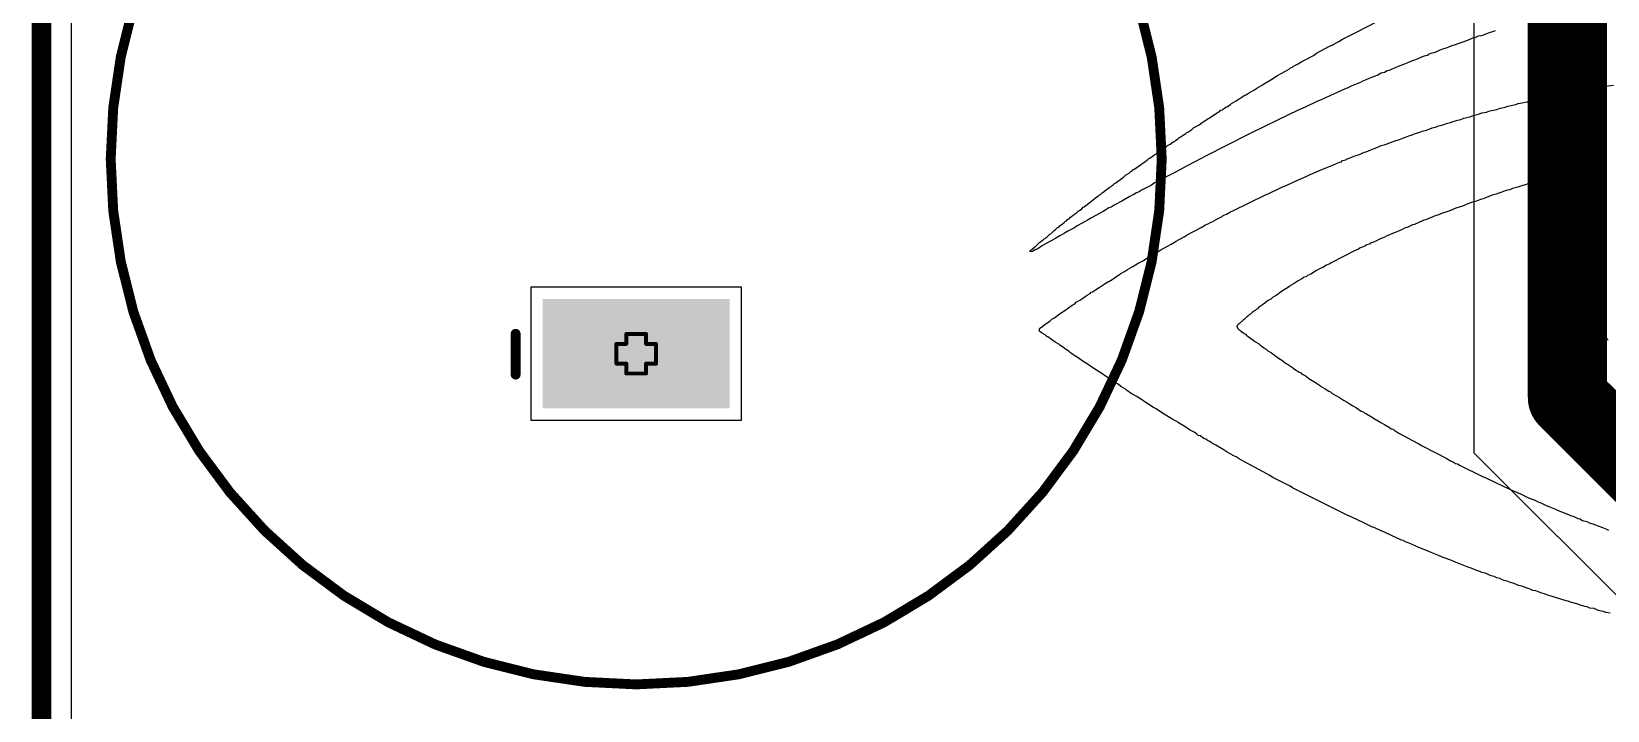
# Model space of a CAD drawing. Header units: inches. Extents: x 0 to 5359, y 0 to 5098.
# Drawn here: x -0.13 to 20.12, y 30.51 to 39.24 of the extents above; entities that cross this region are included whole.
import ezdxf

# ---------------------------------------------------------------- set-up
doc = ezdxf.new("R2010")
doc.units = ezdxf.units.IN
for name, color, linetype in [('Board Outline', 216, 'Continuous'), ('Bottom Layer', 5, 'Continuous'), ('Bottom Overlay', 54, 'Continuous'), ('Bottom Solder', 6, 'Continuous'), ('Drill Drawing', 1, 'Continuous'), ('Layer 1', 16, 'Continuous'), ('Layer 2', 76, 'Continuous'), ('Multi-Layer', 9, 'Continuous'), ('Pad Holes', 156, 'Continuous'), ('Top Layer', 1, 'Continuous'), ('Top Overlay', 2, 'Continuous'), ('Top Solder', 216, 'Continuous')]:
    doc.layers.add(name, color=color, linetype=linetype)

# ---------------------------------------------------------------- blocks, each defined once
blk = doc.blocks.new('SC_EB_5R5_474_M_B_356')
at = {"layer": 'Bottom Layer'}
for points in [[(-3.1, 1.1), (-1.9, 1.1), (-1.9, -1.1), (-3.1, -1.1)], [(1.9, 1.1), (3.1, 1.1), (3.1, -1.1), (1.9, -1.1)]]:
    blk.add_hatch(color=5, dxfattribs=at).paths.add_polyline_path(points)
at = {"layer": 'Bottom Solder'}
for points in [[(-3.202, 1.202), (-1.798, 1.202), (-1.798, -1.202), (-3.202, -1.202)], [(1.798, 1.202), (3.202, 1.202), (3.202, -1.202), (1.798, -1.202)]]:
    blk.add_hatch(color=6, dxfattribs=at).paths.add_polyline_path(points)
at = {"layer": 'Layer 1'}
for points in [[(-3.1, 1.1), (-1.9, 1.1), (-1.9, -1.1), (-3.1, -1.1)], [(1.9, 1.1), (3.1, 1.1), (3.1, -1.1), (1.9, -1.1)]]:
    blk.add_hatch(color=16, dxfattribs=at).paths.add_polyline_path(points)
at = {"layer": 'Layer 2'}
for points in [[(-3.1, 1.1), (-1.9, 1.1), (-1.9, -1.1), (-3.1, -1.1)], [(1.9, 1.1), (3.1, 1.1), (3.1, -1.1), (1.9, -1.1)]]:
    blk.add_hatch(color=76, dxfattribs=at).paths.add_polyline_path(points)
at = {"layer": 'Multi-Layer'}
for points in [[(-3.1, 1.1), (-1.9, 1.1), (-1.9, -1.1), (-3.1, -1.1)], [(1.9, 1.1), (3.1, 1.1), (3.1, -1.1), (1.9, -1.1)]]:
    blk.add_hatch(color=9, dxfattribs=at).paths.add_polyline_path(points)
at = {"layer": 'Pad Holes'}
for points in [[(-2.2, 0.7), (-2.2, -0.7), (-2.8, -0.7), (-2.8, 0.7)], [(2.8, 0.7), (2.8, -0.7), (2.2, -0.7), (2.2, 0.7)]]:
    blk.add_hatch(color=7, dxfattribs=at).paths.add_polyline_path(points)
at = {"layer": 'Top Layer'}
for points in [[(-3.1, 1.1), (-1.9, 1.1), (-1.9, -1.1), (-3.1, -1.1)], [(1.9, 1.1), (3.1, 1.1), (3.1, -1.1), (1.9, -1.1)]]:
    blk.add_hatch(color=1, dxfattribs=at).paths.add_polyline_path(points)
at = {"layer": 'Top Solder'}
for points in [[(-3.202, 1.202), (-1.798, 1.202), (-1.798, -1.202), (-3.202, -1.202)], [(1.798, 1.202), (3.202, 1.202), (3.202, -1.202), (1.798, -1.202)]]:
    blk.add_hatch(color=216, dxfattribs=at).paths.add_polyline_path(points)
at = {"layer": 'Bottom Overlay'}
for points in [[(6.75, 0, 0.127, 0.127, 1), (-6.75, 0, 0.127, 0.127, 1)], [(-6.782, 0, 0.0635, 0.0635, 1), (-6.718, 0, 0.0635, 0.0635, 1)], [(6.718, 0, 0.0635, 0.0635, 1), (6.782, 0, 0.0635, 0.0635, 1)], [(-2.572, -1.287, 0.0635, 0.0635, 1), (-2.508, -1.287, 0.0635, 0.0635, 1)], [(-2.834, -1.549, 0.0635, 0.0635, 1), (-2.771, -1.549, 0.0635, 0.0635, 1)], [(-2.309, -1.549, 0.0635, 0.0635, 1), (-2.246, -1.549, 0.0635, 0.0635, 1)], [(2.212, -1.549, 0.0635, 0.0635, 1), (2.275, -1.549, 0.0635, 0.0635, 1)], [(2.737, -1.549, 0.0635, 0.0635, 1), (2.8, -1.549, 0.0635, 0.0635, 1)], [(-2.572, -1.812, 0.0635, 0.0635, 1), (-2.508, -1.812, 0.0635, 0.0635, 1)]]:
    blk.add_lwpolyline(points, format="xyseb", close=True, dxfattribs=at)
for points in [[(-2.54, -1.812, 0.127, 0.127, 0), (-2.54, -1.287, 0.127, 0.127, 0)], [(-2.277, -1.549, 0.127, 0.127, 0), (-2.803, -1.549, 0.127, 0.127, 0)], [(2.769, -1.549, 0.127, 0.127, 0), (2.244, -1.549, 0.127, 0.127, 0)]]:
    blk.add_lwpolyline(points, format="xyseb", dxfattribs=at)

msp = doc.modelspace()

# ---------------------------------------------------------------- linework, layer by layer
at = {"layer": 'Board Outline'}
msp.add_lwpolyline([(0, 0, 0.254, 0.254, 0), (0, 120, 0.254, 0.254, 0)], format="xyseb", dxfattribs=at)
at = {"layer": 'Bottom Layer'}
msp.add_line((0.388, 4.145), (0.388, 59.871), dxfattribs=at)
at = {"layer": 'Drill Drawing'}
for points in [[(7.386, 34.973, 0.0508, 0.0508, 0), (7.386, 35.227, 0.0508, 0.0508, 0)], [(7.386, 35.227, 0.0508, 0.0508, 0), (7.513, 35.227, 0.0508, 0.0508, 0)], [(7.513, 35.227, 0.0508, 0.0508, 0), (7.513, 35.354, 0.0508, 0.0508, 0)], [(7.513, 35.354, 0.0508, 0.0508, 0), (7.767, 35.354, 0.0508, 0.0508, 0)], [(7.767, 35.227, 0.0508, 0.0508, 0), (7.767, 35.354, 0.0508, 0.0508, 0)], [(7.767, 35.227, 0.0508, 0.0508, 0), (7.894, 35.227, 0.0508, 0.0508, 0)], [(7.894, 34.973, 0.0508, 0.0508, 0), (7.894, 35.227, 0.0508, 0.0508, 0)], [(7.386, 34.973, 0.0508, 0.0508, 0), (7.513, 34.973, 0.0508, 0.0508, 0)], [(7.513, 34.846, 0.0508, 0.0508, 0), (7.513, 34.973, 0.0508, 0.0508, 0)], [(7.513, 34.846, 0.0508, 0.0508, 0), (7.767, 34.846, 0.0508, 0.0508, 0)], [(7.767, 34.973, 0.0508, 0.0508, 0), (7.894, 34.973, 0.0508, 0.0508, 0)], [(7.767, 34.846, 0.0508, 0.0508, 0), (7.767, 34.973, 0.0508, 0.0508, 0)]]:
    msp.add_lwpolyline(points, format="xyseb", dxfattribs=at)
for points in [[(7.373, 35.227, 0.0254, 0.0254, 1), (7.398, 35.227, 0.0254, 0.0254, 1)], [(7.373, 35.227, 0.0254, 0.0254, 1), (7.398, 35.227, 0.0254, 0.0254, 1)], [(7.5, 35.354, 0.0254, 0.0254, 1), (7.525, 35.354, 0.0254, 0.0254, 1)], [(7.5, 35.354, 0.0254, 0.0254, 1), (7.525, 35.354, 0.0254, 0.0254, 1)], [(7.5, 35.227, 0.0254, 0.0254, 1), (7.525, 35.227, 0.0254, 0.0254, 1)], [(7.5, 35.227, 0.0254, 0.0254, 1), (7.525, 35.227, 0.0254, 0.0254, 1)], [(7.754, 35.354, 0.0254, 0.0254, 1), (7.779, 35.354, 0.0254, 0.0254, 1)], [(7.754, 35.354, 0.0254, 0.0254, 1), (7.779, 35.354, 0.0254, 0.0254, 1)], [(7.754, 35.227, 0.0254, 0.0254, 1), (7.779, 35.227, 0.0254, 0.0254, 1)], [(7.754, 35.227, 0.0254, 0.0254, 1), (7.779, 35.227, 0.0254, 0.0254, 1)], [(7.881, 35.227, 0.0254, 0.0254, 1), (7.906, 35.227, 0.0254, 0.0254, 1)], [(7.881, 35.227, 0.0254, 0.0254, 1), (7.906, 35.227, 0.0254, 0.0254, 1)], [(7.373, 34.973, 0.0254, 0.0254, 1), (7.398, 34.973, 0.0254, 0.0254, 1)], [(7.373, 34.973, 0.0254, 0.0254, 1), (7.398, 34.973, 0.0254, 0.0254, 1)], [(7.5, 34.973, 0.0254, 0.0254, 1), (7.525, 34.973, 0.0254, 0.0254, 1)], [(7.5, 34.973, 0.0254, 0.0254, 1), (7.525, 34.973, 0.0254, 0.0254, 1)], [(7.5, 34.846, 0.0254, 0.0254, 1), (7.525, 34.846, 0.0254, 0.0254, 1)], [(7.5, 34.846, 0.0254, 0.0254, 1), (7.525, 34.846, 0.0254, 0.0254, 1)], [(7.754, 34.973, 0.0254, 0.0254, 1), (7.779, 34.973, 0.0254, 0.0254, 1)], [(7.754, 34.973, 0.0254, 0.0254, 1), (7.779, 34.973, 0.0254, 0.0254, 1)], [(7.754, 34.846, 0.0254, 0.0254, 1), (7.779, 34.846, 0.0254, 0.0254, 1)], [(7.754, 34.846, 0.0254, 0.0254, 1), (7.779, 34.846, 0.0254, 0.0254, 1)], [(7.881, 34.973, 0.0254, 0.0254, 1), (7.906, 34.973, 0.0254, 0.0254, 1)], [(7.881, 34.973, 0.0254, 0.0254, 1), (7.906, 34.973, 0.0254, 0.0254, 1)]]:
    msp.add_lwpolyline(points, format="xyseb", close=True, dxfattribs=at)
at = {"layer": 'Layer 1'}
msp.add_line((0.388, 4.145), (0.388, 115.855), dxfattribs=at)
at = {"layer": 'Layer 2'}
for p, q in [((0.388, 4.145), (0.388, 92.091)), ((18.398, 54.217), (18.398, 33.826)), ((8.994, 35.954), (6.286, 35.954)), ((6.286, 35.954), (6.286, 34.246)), ((8.994, 34.246), (8.994, 35.954)), ((6.286, 34.246), (8.994, 34.246)), ((18.398, 33.826), (25.654, 26.569))]:
    msp.add_line(p, q, dxfattribs=at)
for points in [[(19.6, 34.536, 1.016, 1.016, 0), (19.6, 53.611, 1.016, 1.016, 0)], [(19.6, 34.536, 1.016, 1.016, 0), (26.665, 27.472, 1.016, 1.016, 0)]]:
    msp.add_lwpolyline(points, format="xyseb", dxfattribs=at)
msp.add_lwpolyline([(19.346, 34.536, 0.508, 0.508, 1), (19.854, 34.536, 0.508, 0.508, 1)], format="xyseb", close=True, dxfattribs=at)
msp.add_lwpolyline([(19.346, 34.536, 0.508, 0.508, 1), (19.854, 34.536, 0.508, 0.508, 1)], format="xyseb", close=True, dxfattribs=at)
at = {"layer": 'Top Layer'}
msp.add_line((0.388, 4.145), (0.388, 115.855), dxfattribs=at)
at = {"layer": 'Top Overlay'}
for p, q in [((16.89, 39.235), (17.164, 39.375)), ((16.544, 39.055), (16.577, 39.068)), ((16.577, 39.068), (16.591, 39.075)), ((16.591, 39.075), (16.664, 39.115)), ((16.664, 39.115), (16.711, 39.142)), ((16.711, 39.142), (16.89, 39.235)), ((18.16, 39.072), (18.103, 39.055)), ((18.193, 39.085), (18.16, 39.072)), ((18.23, 39.095), (18.193, 39.085)), ((18.316, 39.128), (18.23, 39.095)), ((18.383, 39.155), (18.316, 39.128)), ((18.41, 39.162), (18.383, 39.155)), ((18.456, 39.182), (18.41, 39.162)), ((18.496, 39.188), (18.456, 39.182)), ((18.583, 39.222), (18.496, 39.188)), ((18.61, 39.228), (18.583, 39.222)), ((18.64, 39.238), (18.61, 39.228)), ((18.673, 39.252), (18.64, 39.238)), ((16.191, 38.855), (16.251, 38.888)), ((16.251, 38.888), (16.337, 38.935)), ((16.337, 38.935), (16.377, 38.962)), ((16.377, 38.962), (16.491, 39.022)), ((16.491, 39.022), (16.544, 39.055)), ((17.623, 38.868), (17.597, 38.862)), ((17.67, 38.888), (17.623, 38.868)), ((17.737, 38.915), (17.67, 38.888)), ((17.76, 38.925), (17.737, 38.915)), ((17.803, 38.935), (17.76, 38.925)), ((17.813, 38.945), (17.803, 38.935)), ((17.857, 38.962), (17.813, 38.945)), ((17.883, 38.968), (17.857, 38.962)), ((17.917, 38.982), (17.883, 38.968)), ((17.963, 39.002), (17.917, 38.982)), ((18.007, 39.018), (17.963, 39.002)), ((18.043, 39.028), (18.007, 39.018)), ((18.103, 39.055), (18.043, 39.028)), ((15.804, 38.629), (15.878, 38.675)), ((15.878, 38.675), (15.971, 38.728)), ((15.971, 38.728), (16.031, 38.762)), ((16.031, 38.762), (16.044, 38.775)), ((16.044, 38.775), (16.071, 38.782)), ((16.071, 38.782), (16.084, 38.795)), ((16.084, 38.795), (16.144, 38.828)), ((16.144, 38.828), (16.191, 38.855)), ((17.164, 38.682), (17.117, 38.662)), ((17.207, 38.705), (17.164, 38.682)), ((17.25, 38.715), (17.207, 38.705)), ((17.284, 38.735), (17.25, 38.715)), ((17.31, 38.742), (17.284, 38.735)), ((17.347, 38.758), (17.31, 38.742)), ((17.39, 38.775), (17.347, 38.758)), ((17.427, 38.792), (17.39, 38.775)), ((17.493, 38.818), (17.427, 38.792)), ((17.537, 38.835), (17.493, 38.818)), ((17.597, 38.862), (17.537, 38.835)), ((15.511, 38.455), (15.571, 38.489)), ((15.571, 38.489), (15.611, 38.515)), ((15.611, 38.515), (15.671, 38.549)), ((15.671, 38.549), (15.711, 38.575)), ((15.711, 38.575), (15.804, 38.629)), ((16.697, 38.482), (16.624, 38.449)), ((16.757, 38.509), (16.697, 38.482)), ((16.77, 38.515), (16.757, 38.509)), ((16.83, 38.542), (16.77, 38.515)), ((16.864, 38.555), (16.83, 38.542)), ((16.95, 38.589), (16.864, 38.555)), ((16.96, 38.599), (16.95, 38.589)), ((17.004, 38.615), (16.96, 38.599)), ((17.04, 38.632), (17.004, 38.615)), ((17.084, 38.649), (17.04, 38.632)), ((17.117, 38.662), (17.084, 38.649)), ((19.649, 38.455), (19.702, 38.469)), ((19.702, 38.469), (19.736, 38.482)), ((19.736, 38.482), (19.822, 38.489)), ((19.822, 38.489), (19.842, 38.495)), ((19.842, 38.495), (19.886, 38.505)), ((19.886, 38.505), (19.926, 38.512)), ((19.926, 38.512), (19.986, 38.519)), ((19.986, 38.519), (20.026, 38.525)), ((20.026, 38.525), (20.059, 38.532)), ((20.059, 38.532), (20.086, 38.539)), ((20.086, 38.539), (20.192, 38.552)), ((15.198, 38.255), (15.211, 38.269)), ((15.211, 38.269), (15.225, 38.275)), ((15.225, 38.275), (15.271, 38.302)), ((15.271, 38.302), (15.285, 38.315)), ((15.285, 38.315), (15.344, 38.349)), ((15.344, 38.349), (15.408, 38.392)), ((15.408, 38.392), (15.458, 38.422)), ((15.458, 38.422), (15.471, 38.429)), ((15.471, 38.429), (15.511, 38.455)), ((16.231, 38.269), (16.144, 38.229)), ((16.384, 38.342), (16.231, 38.269)), ((16.437, 38.362), (16.384, 38.342)), ((16.604, 38.442), (16.437, 38.362)), ((16.624, 38.449), (16.604, 38.442)), ((18.736, 38.255), (18.763, 38.262)), ((18.763, 38.262), (18.803, 38.269)), ((18.803, 38.269), (18.836, 38.282)), ((18.836, 38.282), (18.876, 38.289)), ((18.876, 38.289), (18.896, 38.295)), ((18.896, 38.295), (18.936, 38.302)), ((18.936, 38.302), (18.969, 38.315)), ((18.969, 38.315), (19.019, 38.325)), ((19.019, 38.325), (19.059, 38.332)), ((19.059, 38.332), (19.086, 38.339)), ((19.086, 38.339), (19.116, 38.349)), ((19.116, 38.349), (19.143, 38.355)), ((19.143, 38.355), (19.226, 38.372)), ((19.226, 38.372), (19.263, 38.382)), ((19.263, 38.382), (19.289, 38.389)), ((19.289, 38.389), (19.359, 38.399)), ((19.359, 38.399), (19.393, 38.412)), ((19.393, 38.412), (19.433, 38.419)), ((19.433, 38.419), (19.493, 38.425)), ((19.493, 38.425), (19.526, 38.439)), ((19.526, 38.439), (19.559, 38.445)), ((19.559, 38.445), (19.649, 38.455)), ((14.871, 38.042), (14.908, 38.072)), ((14.908, 38.072), (14.958, 38.102)), ((14.958, 38.102), (14.971, 38.109)), ((14.971, 38.109), (14.985, 38.122)), ((14.985, 38.122), (14.998, 38.129)), ((14.998, 38.129), (15.081, 38.185)), ((15.081, 38.185), (15.135, 38.219)), ((15.135, 38.219), (15.145, 38.229)), ((15.145, 38.229), (15.171, 38.235)), ((15.171, 38.235), (15.185, 38.249)), ((15.185, 38.249), (15.198, 38.255)), ((15.878, 38.102), (15.524, 37.929)), ((16.144, 38.229), (15.878, 38.102)), ((18.013, 38.045), (18.047, 38.059)), ((18.047, 38.059), (18.1, 38.072)), ((18.1, 38.072), (18.133, 38.085)), ((18.133, 38.085), (18.163, 38.095)), ((18.163, 38.095), (18.19, 38.102)), ((18.19, 38.102), (18.233, 38.112)), ((18.233, 38.112), (18.27, 38.129)), ((18.27, 38.129), (18.346, 38.145)), ((18.346, 38.145), (18.38, 38.159)), ((18.38, 38.159), (18.406, 38.165)), ((18.406, 38.165), (18.443, 38.175)), ((18.443, 38.175), (18.47, 38.182)), ((18.47, 38.182), (18.503, 38.195)), ((18.503, 38.195), (18.56, 38.205)), ((18.56, 38.205), (18.593, 38.219)), ((18.593, 38.219), (18.626, 38.225)), ((18.626, 38.225), (18.653, 38.232)), ((18.653, 38.232), (18.693, 38.239)), ((18.693, 38.239), (18.736, 38.255)), ((14.565, 37.842), (14.598, 37.862)), ((14.598, 37.862), (14.611, 37.876)), ((14.611, 37.876), (14.625, 37.882)), ((14.625, 37.882), (14.665, 37.909)), ((14.665, 37.909), (14.698, 37.929)), ((14.698, 37.929), (14.711, 37.942)), ((14.711, 37.942), (14.725, 37.949)), ((14.725, 37.949), (14.765, 37.975)), ((14.765, 37.975), (14.778, 37.982)), ((14.778, 37.982), (14.798, 38.002)), ((14.798, 38.002), (14.871, 38.042)), ((15.524, 37.929), (14.945, 37.636)), ((17.397, 37.842), (17.444, 37.856)), ((17.444, 37.856), (17.487, 37.872)), ((17.487, 37.872), (17.52, 37.886)), ((17.52, 37.886), (17.563, 37.902)), ((17.563, 37.902), (17.607, 37.912)), ((17.607, 37.912), (17.643, 37.929)), ((17.643, 37.929), (17.69, 37.942)), ((17.69, 37.942), (17.733, 37.959)), ((17.733, 37.959), (17.79, 37.975)), ((17.79, 37.975), (17.833, 37.992)), ((17.833, 37.992), (17.863, 38.002)), ((17.863, 38.002), (17.907, 38.012)), ((17.907, 38.012), (17.943, 38.029)), ((17.943, 38.029), (17.97, 38.035)), ((17.97, 38.035), (18.013, 38.045)), ((14.285, 37.649), (14.348, 37.692)), ((14.348, 37.692), (14.388, 37.719)), ((14.388, 37.719), (14.405, 37.736)), ((14.405, 37.736), (14.452, 37.762)), ((14.452, 37.762), (14.465, 37.776)), ((14.465, 37.776), (14.498, 37.796)), ((14.498, 37.796), (14.538, 37.822)), ((14.538, 37.822), (14.552, 37.829)), ((14.552, 37.829), (14.565, 37.842)), ((16.884, 37.649), (16.93, 37.662)), ((16.93, 37.662), (16.99, 37.689)), ((16.99, 37.689), (17.017, 37.696)), ((17.017, 37.696), (17.077, 37.722)), ((17.077, 37.722), (17.12, 37.739)), ((17.12, 37.739), (17.174, 37.759)), ((17.174, 37.759), (17.21, 37.776)), ((17.21, 37.776), (17.247, 37.786)), ((17.247, 37.786), (17.274, 37.792)), ((17.274, 37.792), (17.33, 37.816)), ((17.33, 37.816), (17.397, 37.842)), ((13.992, 37.442), (14.005, 37.449)), ((14.005, 37.449), (14.018, 37.462)), ((14.018, 37.462), (14.032, 37.469)), ((14.032, 37.469), (14.118, 37.529)), ((14.118, 37.529), (14.132, 37.536)), ((14.132, 37.536), (14.152, 37.556)), ((14.152, 37.556), (14.185, 37.576)), ((14.185, 37.576), (14.198, 37.589)), ((14.198, 37.589), (14.212, 37.596)), ((14.212, 37.596), (14.225, 37.609)), ((14.225, 37.609), (14.238, 37.616)), ((14.238, 37.616), (14.285, 37.649)), ((14.718, 37.516), (14.565, 37.436)), ((14.898, 37.609), (14.718, 37.516)), ((14.945, 37.636), (14.898, 37.609)), ((16.297, 37.402), (16.417, 37.456)), ((16.417, 37.456), (16.511, 37.496)), ((16.511, 37.496), (16.597, 37.529)), ((16.597, 37.529), (16.671, 37.562)), ((16.671, 37.562), (16.697, 37.569)), ((16.697, 37.569), (16.711, 37.582)), ((16.711, 37.582), (16.754, 37.592)), ((16.754, 37.592), (16.764, 37.602)), ((16.764, 37.602), (16.797, 37.616)), ((16.797, 37.616), (16.884, 37.649)), ((19.659, 37.452), (19.626, 37.439)), ((19.692, 37.459), (19.659, 37.452)), ((19.729, 37.469), (19.692, 37.459)), ((19.749, 37.476), (19.729, 37.469)), ((19.789, 37.482), (19.749, 37.476)), ((19.782, 37.436), (19.792, 37.466)), ((19.792, 37.466), (19.789, 37.482)), ((13.725, 37.243), (13.739, 37.249)), ((13.739, 37.249), (13.759, 37.269)), ((13.759, 37.269), (13.772, 37.276)), ((13.772, 37.276), (13.785, 37.289)), ((13.785, 37.289), (13.799, 37.296)), ((13.799, 37.296), (13.882, 37.359)), ((13.882, 37.359), (13.905, 37.376)), ((13.905, 37.376), (13.925, 37.396)), ((13.925, 37.396), (13.972, 37.422)), ((13.972, 37.422), (13.992, 37.442)), ((14.258, 37.269), (14.132, 37.203)), ((14.298, 37.296), (14.258, 37.269)), ((14.312, 37.302), (14.298, 37.296)), ((14.345, 37.316), (14.312, 37.302)), ((14.392, 37.342), (14.345, 37.316)), ((14.465, 37.382), (14.392, 37.342)), ((14.565, 37.436), (14.465, 37.382)), ((15.924, 37.236), (15.998, 37.269)), ((15.998, 37.269), (16.124, 37.329)), ((16.124, 37.329), (16.177, 37.349)), ((16.177, 37.349), (16.264, 37.389)), ((16.264, 37.389), (16.297, 37.402)), ((18.999, 37.252), (18.963, 37.243)), ((19.043, 37.269), (18.999, 37.252)), ((19.069, 37.276), (19.043, 37.269)), ((19.113, 37.292), (19.069, 37.276)), ((19.149, 37.302), (19.113, 37.292)), ((19.196, 37.322), (19.149, 37.302)), ((19.236, 37.329), (19.196, 37.322)), ((19.289, 37.342), (19.236, 37.329)), ((19.326, 37.359), (19.289, 37.342)), ((19.353, 37.366), (19.326, 37.359)), ((19.386, 37.372), (19.353, 37.366)), ((19.413, 37.379), (19.386, 37.372)), ((19.466, 37.399), (19.413, 37.379)), ((19.493, 37.406), (19.466, 37.399)), ((19.533, 37.412), (19.493, 37.406)), ((19.586, 37.432), (19.533, 37.412)), ((19.626, 37.439), (19.586, 37.432)), ((19.716, 37.236), (19.726, 37.266)), ((19.726, 37.266), (19.739, 37.319)), ((19.739, 37.319), (19.756, 37.362)), ((19.756, 37.362), (19.766, 37.392)), ((19.766, 37.392), (19.782, 37.436)), ((13.452, 37.036), (13.535, 37.099)), ((13.535, 37.099), (13.545, 37.109)), ((13.545, 37.109), (13.579, 37.129)), ((13.579, 37.129), (13.592, 37.143)), ((13.592, 37.143), (13.605, 37.149)), ((13.605, 37.149), (13.625, 37.169)), ((13.625, 37.169), (13.639, 37.176)), ((13.639, 37.176), (13.675, 37.206)), ((13.675, 37.206), (13.725, 37.243)), ((13.879, 37.063), (13.779, 37.009)), ((13.972, 37.116), (13.879, 37.063)), ((13.985, 37.123), (13.972, 37.116)), ((13.998, 37.136), (13.985, 37.123)), ((14.025, 37.143), (13.998, 37.136)), ((14.065, 37.169), (14.025, 37.143)), ((14.092, 37.176), (14.065, 37.169)), ((14.132, 37.203), (14.092, 37.176)), ((15.305, 36.936), (15.724, 37.143)), ((15.724, 37.143), (15.758, 37.156)), ((15.758, 37.156), (15.924, 37.236)), ((18.383, 37.049), (18.32, 37.026)), ((18.42, 37.059), (18.383, 37.049)), ((18.483, 37.083), (18.42, 37.059)), ((18.52, 37.093), (18.483, 37.083)), ((18.563, 37.109), (18.52, 37.093)), ((18.623, 37.136), (18.563, 37.109)), ((18.65, 37.143), (18.623, 37.136)), ((18.686, 37.153), (18.65, 37.143)), ((18.72, 37.166), (18.686, 37.153)), ((18.756, 37.176), (18.72, 37.166)), ((18.8, 37.193), (18.756, 37.176)), ((18.836, 37.203), (18.8, 37.193)), ((18.863, 37.209), (18.836, 37.203)), ((18.896, 37.223), (18.863, 37.209)), ((18.963, 37.243), (18.896, 37.223)), ((19.672, 37.039), (19.679, 37.059)), ((19.679, 37.059), (19.696, 37.143)), ((19.696, 37.143), (19.702, 37.169)), ((19.702, 37.169), (19.709, 37.209)), ((19.709, 37.209), (19.716, 37.236)), ((13.199, 36.836), (13.219, 36.856)), ((13.219, 36.856), (13.232, 36.863)), ((13.232, 36.863), (13.252, 36.883)), ((13.252, 36.883), (13.265, 36.889)), ((13.265, 36.889), (13.285, 36.909)), ((13.285, 36.909), (13.299, 36.916)), ((13.299, 36.916), (13.319, 36.936)), ((13.319, 36.936), (13.332, 36.943)), ((13.332, 36.943), (13.365, 36.963)), ((13.365, 36.963), (13.379, 36.983)), ((13.379, 36.983), (13.392, 36.989)), ((13.392, 36.989), (13.452, 37.036)), ((13.479, 36.843), (13.445, 36.823)), ((13.592, 36.903), (13.479, 36.843)), ((13.639, 36.929), (13.592, 36.903)), ((13.672, 36.949), (13.639, 36.929)), ((13.712, 36.976), (13.672, 36.949)), ((13.739, 36.983), (13.712, 36.976)), ((13.779, 37.009), (13.739, 36.983)), ((15.098, 36.829), (15.131, 36.849)), ((15.131, 36.849), (15.165, 36.863)), ((15.165, 36.863), (15.178, 36.876)), ((15.178, 36.876), (15.221, 36.893)), ((15.221, 36.893), (15.271, 36.923)), ((15.271, 36.923), (15.305, 36.936)), ((17.83, 36.843), (17.783, 36.823)), ((17.863, 36.856), (17.83, 36.843)), ((17.91, 36.876), (17.863, 36.856)), ((17.937, 36.883), (17.91, 36.876)), ((17.983, 36.903), (17.937, 36.883)), ((17.997, 36.909), (17.983, 36.903)), ((18.063, 36.929), (17.997, 36.909)), ((18.097, 36.943), (18.063, 36.929)), ((18.167, 36.973), (18.097, 36.943)), ((18.21, 36.983), (18.167, 36.973)), ((18.253, 36.999), (18.21, 36.983)), ((18.32, 37.026), (18.253, 36.999)), ((19.646, 36.799), (19.652, 36.913)), ((19.652, 36.913), (19.659, 36.933)), ((19.659, 36.933), (19.666, 36.959)), ((19.666, 36.959), (19.672, 37.039)), ((12.952, 36.636), (12.966, 36.643)), ((12.966, 36.643), (13.012, 36.689)), ((13.012, 36.689), (13.026, 36.696)), ((13.026, 36.696), (13.052, 36.723)), ((13.052, 36.723), (13.066, 36.729)), ((13.066, 36.729), (13.086, 36.749)), ((13.139, 36.649), (13.079, 36.616)), ((13.086, 36.749), (13.099, 36.756)), ((13.099, 36.756), (13.136, 36.786)), ((13.136, 36.786), (13.152, 36.803)), ((13.185, 36.676), (13.139, 36.649)), ((13.152, 36.803), (13.165, 36.809)), ((13.165, 36.809), (13.185, 36.829)), ((13.185, 36.829), (13.199, 36.836)), ((13.259, 36.716), (13.185, 36.676)), ((13.272, 36.723), (13.259, 36.716)), ((13.312, 36.749), (13.272, 36.723)), ((13.359, 36.776), (13.312, 36.749)), ((13.445, 36.823), (13.359, 36.776)), ((14.718, 36.629), (14.898, 36.723)), ((14.898, 36.723), (14.951, 36.756)), ((14.951, 36.756), (14.995, 36.773)), ((14.995, 36.773), (15.005, 36.783)), ((15.005, 36.783), (15.038, 36.796)), ((15.038, 36.796), (15.098, 36.829)), ((17.354, 36.646), (17.317, 36.629)), ((17.387, 36.659), (17.354, 36.646)), ((17.43, 36.676), (17.387, 36.659)), ((17.477, 36.696), (17.43, 36.676)), ((17.507, 36.713), (17.477, 36.696)), ((17.55, 36.729), (17.507, 36.713)), ((17.61, 36.756), (17.55, 36.729)), ((17.637, 36.763), (17.61, 36.756)), ((17.757, 36.816), (17.637, 36.763)), ((17.783, 36.823), (17.757, 36.816)), ((19.639, 36.779), (19.646, 36.799)), ((19.642, 36.45), (19.639, 36.779)), ((12.702, 36.426), (12.712, 36.436)), ((12.712, 36.436), (12.726, 36.443)), ((12.726, 36.443), (12.759, 36.476)), ((12.766, 36.436), (12.732, 36.416)), ((12.759, 36.476), (12.772, 36.483)), ((12.799, 36.45), (12.766, 36.436)), ((12.772, 36.483), (12.826, 36.536)), ((12.846, 36.483), (12.799, 36.45)), ((12.826, 36.536), (12.839, 36.543)), ((12.839, 36.543), (12.852, 36.556)), ((12.906, 36.516), (12.846, 36.483)), ((12.852, 36.556), (12.866, 36.563)), ((12.866, 36.563), (12.879, 36.576)), ((12.879, 36.576), (12.892, 36.583)), ((12.892, 36.583), (12.906, 36.596)), ((12.906, 36.596), (12.919, 36.603)), ((12.952, 36.543), (12.906, 36.516)), ((12.919, 36.603), (12.952, 36.636)), ((13.026, 36.583), (12.952, 36.543)), ((13.039, 36.589), (13.026, 36.583)), ((13.079, 36.616), (13.039, 36.589)), ((14.345, 36.416), (14.378, 36.436)), ((14.378, 36.436), (14.465, 36.483)), ((14.465, 36.483), (14.512, 36.51)), ((14.512, 36.51), (14.552, 36.536)), ((14.552, 36.536), (14.565, 36.543)), ((14.565, 36.543), (14.678, 36.603)), ((14.678, 36.603), (14.718, 36.629)), ((16.917, 36.443), (16.864, 36.423)), ((16.937, 36.463), (16.917, 36.443)), ((16.964, 36.47), (16.937, 36.463)), ((16.997, 36.483), (16.964, 36.47)), ((17.01, 36.49), (16.997, 36.483)), ((17.02, 36.5), (17.01, 36.49)), ((17.057, 36.51), (17.02, 36.5)), ((17.067, 36.52), (17.057, 36.51)), ((17.11, 36.536), (17.067, 36.52)), ((17.147, 36.553), (17.11, 36.536)), ((17.187, 36.573), (17.147, 36.553)), ((17.22, 36.586), (17.187, 36.573)), ((17.264, 36.603), (17.22, 36.586)), ((17.274, 36.613), (17.264, 36.603)), ((17.317, 36.629), (17.274, 36.613)), ((19.649, 36.343), (19.642, 36.45)), ((12.696, 36.413), (12.702, 36.426)), ((12.712, 36.41), (12.696, 36.413)), ((12.732, 36.416), (12.712, 36.41)), ((14.012, 36.216), (14.052, 36.243)), ((14.052, 36.243), (14.085, 36.263)), ((14.085, 36.263), (14.145, 36.296)), ((14.145, 36.296), (14.218, 36.343)), ((14.218, 36.343), (14.252, 36.363)), ((14.252, 36.363), (14.345, 36.416)), ((16.507, 36.24), (16.457, 36.21)), ((16.551, 36.256), (16.507, 36.24)), ((16.564, 36.27), (16.551, 36.256)), ((16.864, 36.423), (16.564, 36.27)), ((19.659, 36.3), (19.649, 36.343)), ((19.666, 36.28), (19.659, 36.3)), ((19.672, 36.2), (19.666, 36.28)), ((13.712, 36.03), (13.752, 36.056)), ((13.752, 36.056), (13.765, 36.063)), ((13.765, 36.063), (13.852, 36.123)), ((13.852, 36.123), (13.865, 36.13)), ((13.865, 36.13), (13.912, 36.156)), ((13.912, 36.156), (13.952, 36.183)), ((13.952, 36.183), (14.012, 36.216)), ((16.144, 36.036), (16.104, 36.01)), ((16.191, 36.063), (16.144, 36.036)), ((16.204, 36.07), (16.191, 36.063)), ((16.217, 36.083), (16.204, 36.07)), ((16.244, 36.09), (16.217, 36.083)), ((16.261, 36.106), (16.244, 36.09)), ((16.304, 36.123), (16.261, 36.106)), ((16.377, 36.17), (16.304, 36.123)), ((16.424, 36.196), (16.377, 36.17)), ((16.457, 36.21), (16.424, 36.196)), ((19.679, 36.173), (19.672, 36.2)), ((19.689, 36.143), (19.679, 36.173)), ((19.699, 36.106), (19.689, 36.143)), ((19.706, 36.06), (19.699, 36.106)), ((19.719, 36.026), (19.706, 36.06)), ((13.339, 35.79), (13.402, 35.833)), ((13.402, 35.833), (13.425, 35.85)), ((13.425, 35.85), (13.472, 35.876)), ((13.472, 35.876), (13.485, 35.89)), ((13.485, 35.89), (13.499, 35.896)), ((13.499, 35.896), (13.539, 35.923)), ((13.539, 35.923), (13.585, 35.95)), ((13.585, 35.95), (13.649, 35.993)), ((13.649, 35.993), (13.699, 36.023)), ((13.699, 36.023), (13.712, 36.03)), ((15.858, 35.85), (15.811, 35.823)), ((15.891, 35.87), (15.858, 35.85)), ((15.904, 35.883), (15.891, 35.87)), ((15.961, 35.92), (15.904, 35.883)), ((15.964, 35.923), (15.961, 35.92)), ((15.984, 35.936), (15.964, 35.923)), ((16.031, 35.963), (15.984, 35.936)), ((16.044, 35.976), (16.031, 35.963)), ((16.091, 36.003), (16.044, 35.976)), ((16.104, 36.01), (16.091, 36.003)), ((19.726, 36), (19.719, 36.026)), ((19.736, 35.963), (19.726, 36)), ((19.749, 35.93), (19.736, 35.963)), ((19.766, 35.886), (19.749, 35.93)), ((19.772, 35.86), (19.766, 35.886)), ((19.799, 35.8), (19.772, 35.86)), ((13.089, 35.62), (13.146, 35.657)), ((13.146, 35.657), (13.239, 35.723)), ((13.239, 35.723), (13.272, 35.743)), ((13.272, 35.743), (13.292, 35.763)), ((13.292, 35.763), (13.339, 35.79)), ((15.551, 35.63), (15.531, 35.61)), ((15.564, 35.637), (15.551, 35.63)), ((15.578, 35.65), (15.564, 35.637)), ((15.591, 35.657), (15.578, 35.65)), ((15.604, 35.67), (15.591, 35.657)), ((15.618, 35.677), (15.604, 35.67)), ((15.634, 35.693), (15.618, 35.677)), ((15.698, 35.737), (15.634, 35.693)), ((15.758, 35.783), (15.698, 35.737)), ((15.791, 35.803), (15.758, 35.783)), ((15.811, 35.823), (15.791, 35.803)), ((19.819, 35.753), (19.799, 35.8)), ((19.826, 35.74), (19.819, 35.753)), ((19.839, 35.707), (19.826, 35.74)), ((19.849, 35.697), (19.839, 35.707)), ((19.866, 35.653), (19.849, 35.697)), ((19.899, 35.6), (19.866, 35.653)), ((12.816, 35.393), (12.822, 35.427)), ((12.822, 35.427), (12.846, 35.443)), ((12.846, 35.443), (12.906, 35.49)), ((12.906, 35.49), (12.952, 35.517)), ((12.952, 35.517), (12.979, 35.543)), ((12.979, 35.543), (13.012, 35.563)), ((13.012, 35.563), (13.049, 35.593)), ((13.049, 35.593), (13.089, 35.62)), ((15.371, 35.477), (15.354, 35.46)), ((15.354, 35.46), (15.361, 35.427)), ((15.361, 35.427), (15.378, 35.41)), ((15.384, 35.483), (15.371, 35.477)), ((15.438, 35.537), (15.384, 35.483)), ((15.451, 35.543), (15.438, 35.537)), ((15.478, 35.57), (15.451, 35.543)), ((15.491, 35.577), (15.478, 35.57)), ((15.518, 35.603), (15.491, 35.577)), ((15.531, 35.61), (15.518, 35.603)), ((19.932, 35.54), (19.899, 35.6)), ((19.959, 35.5), (19.932, 35.54)), ((19.966, 35.487), (19.959, 35.5)), ((19.986, 35.467), (19.966, 35.487)), ((19.992, 35.453), (19.986, 35.467)), ((20.052, 35.367), (19.992, 35.453)), ((12.846, 35.37), (12.816, 35.393)), ((12.892, 35.343), (12.846, 35.37)), ((12.912, 35.323), (12.892, 35.343)), ((12.926, 35.317), (12.912, 35.323)), ((13.019, 35.25), (12.926, 35.317)), ((13.066, 35.223), (13.019, 35.25)), ((13.079, 35.21), (13.066, 35.223)), ((15.378, 35.41), (15.391, 35.403)), ((15.391, 35.403), (15.404, 35.39)), ((15.404, 35.39), (15.438, 35.37)), ((15.438, 35.37), (15.451, 35.357)), ((15.451, 35.357), (15.464, 35.35)), ((15.464, 35.35), (15.484, 35.33)), ((15.484, 35.33), (15.498, 35.323)), ((15.498, 35.323), (15.561, 35.28)), ((15.561, 35.28), (15.584, 35.257)), ((15.584, 35.257), (15.631, 35.23)), ((15.631, 35.23), (15.644, 35.217)), ((20.059, 35.353), (20.052, 35.367)), ((20.079, 35.333), (20.059, 35.353)), ((20.086, 35.32), (20.079, 35.333)), ((20.106, 35.3), (20.086, 35.32)), ((20.112, 35.287), (20.106, 35.3)), ((20.126, 35.273), (20.112, 35.287)), ((13.116, 35.187), (13.079, 35.21)), ((13.152, 35.157), (13.116, 35.187)), ((13.199, 35.13), (13.152, 35.157)), ((13.219, 35.11), (13.199, 35.13)), ((13.232, 35.103), (13.219, 35.11)), ((13.279, 35.07), (13.232, 35.103)), ((13.292, 35.064), (13.279, 35.07)), ((13.405, 34.984), (13.292, 35.064)), ((15.644, 35.217), (15.658, 35.21)), ((15.658, 35.21), (15.671, 35.197)), ((15.671, 35.197), (15.704, 35.177)), ((15.704, 35.177), (15.718, 35.163)), ((15.718, 35.163), (15.731, 35.157)), ((15.731, 35.157), (15.751, 35.137)), ((15.751, 35.137), (15.798, 35.11)), ((15.798, 35.11), (15.891, 35.044)), ((15.891, 35.044), (15.931, 35.017)), ((13.419, 34.977), (13.405, 34.984)), ((13.505, 34.917), (13.419, 34.977)), ((13.552, 34.89), (13.505, 34.917)), ((13.599, 34.857), (13.552, 34.89)), ((13.645, 34.83), (13.599, 34.857)), ((13.655, 34.82), (13.645, 34.83)), ((13.739, 34.764), (13.655, 34.82)), ((15.931, 35.017), (15.944, 35.01)), ((15.944, 35.01), (15.981, 34.98)), ((15.981, 34.98), (16.018, 34.957)), ((16.018, 34.957), (16.057, 34.93)), ((16.057, 34.93), (16.071, 34.924)), ((16.071, 34.924), (16.084, 34.91)), ((16.084, 34.91), (16.117, 34.89)), ((16.117, 34.89), (16.157, 34.864)), ((16.157, 34.864), (16.171, 34.857)), ((16.171, 34.857), (16.184, 34.844)), ((16.184, 34.844), (16.244, 34.81)), ((13.752, 34.757), (13.739, 34.764)), ((13.762, 34.747), (13.752, 34.757)), ((13.829, 34.707), (13.762, 34.747)), ((13.865, 34.677), (13.829, 34.707)), ((13.925, 34.644), (13.865, 34.677)), ((13.938, 34.63), (13.925, 34.644)), ((13.952, 34.624), (13.938, 34.63)), ((13.998, 34.59), (13.952, 34.624)), ((16.244, 34.81), (16.281, 34.78)), ((16.281, 34.78), (16.364, 34.73)), ((16.364, 34.73), (16.404, 34.704)), ((16.404, 34.704), (16.417, 34.697)), ((16.417, 34.697), (16.431, 34.684)), ((16.431, 34.684), (16.491, 34.65)), ((16.491, 34.65), (16.537, 34.617)), ((16.537, 34.617), (16.557, 34.61)), ((14.072, 34.55), (13.998, 34.59)), ((14.085, 34.537), (14.072, 34.55)), ((14.132, 34.51), (14.085, 34.537)), ((14.178, 34.477), (14.132, 34.51)), ((14.212, 34.457), (14.178, 34.477)), ((14.285, 34.41), (14.212, 34.457)), ((16.557, 34.61), (16.577, 34.59)), ((16.577, 34.59), (16.671, 34.537)), ((16.671, 34.537), (16.711, 34.51)), ((16.711, 34.51), (16.724, 34.504)), ((16.724, 34.504), (16.77, 34.477)), ((16.77, 34.477), (16.81, 34.45)), ((16.81, 34.45), (16.844, 34.43)), ((16.844, 34.43), (16.89, 34.404)), ((14.318, 34.39), (14.285, 34.41)), ((14.385, 34.344), (14.318, 34.39)), ((14.478, 34.291), (14.385, 34.344)), ((14.532, 34.257), (14.478, 34.291)), ((14.592, 34.224), (14.532, 34.257)), ((14.605, 34.211), (14.592, 34.224)), ((14.698, 34.157), (14.605, 34.211)), ((16.89, 34.404), (16.95, 34.364)), ((16.95, 34.364), (16.984, 34.351)), ((16.984, 34.351), (16.997, 34.337)), ((16.997, 34.337), (17.01, 34.331)), ((17.01, 34.331), (17.104, 34.277)), ((17.104, 34.277), (17.137, 34.257)), ((17.137, 34.257), (17.15, 34.251)), ((17.15, 34.251), (17.19, 34.224)), ((17.19, 34.224), (17.204, 34.217)), ((17.204, 34.217), (17.25, 34.191)), ((14.745, 34.124), (14.698, 34.157)), ((14.805, 34.091), (14.745, 34.124)), ((14.838, 34.071), (14.805, 34.091)), ((14.858, 34.051), (14.838, 34.071)), ((14.885, 34.044), (14.858, 34.051)), ((14.931, 34.011), (14.885, 34.044)), ((14.958, 34.004), (14.931, 34.011)), ((17.25, 34.191), (17.284, 34.171)), ((17.284, 34.171), (17.297, 34.164)), ((17.297, 34.164), (17.337, 34.137)), ((17.337, 34.137), (17.364, 34.131)), ((17.364, 34.131), (17.377, 34.117)), ((17.377, 34.117), (17.39, 34.111)), ((17.39, 34.111), (17.444, 34.077)), ((17.444, 34.077), (17.557, 34.017)), ((17.557, 34.017), (17.603, 33.991)), ((14.978, 33.984), (14.958, 34.004)), ((14.998, 33.977), (14.978, 33.984)), ((15.038, 33.951), (14.998, 33.977)), ((15.051, 33.944), (15.038, 33.951)), ((15.085, 33.924), (15.051, 33.944)), ((15.178, 33.871), (15.085, 33.924)), ((15.231, 33.837), (15.178, 33.871)), ((15.278, 33.811), (15.231, 33.837)), ((15.291, 33.804), (15.278, 33.811)), ((17.603, 33.991), (17.69, 33.944)), ((17.69, 33.944), (17.737, 33.917)), ((17.737, 33.917), (17.903, 33.831)), ((17.903, 33.831), (18.043, 33.757)), ((15.301, 33.794), (15.291, 33.804)), ((15.344, 33.777), (15.301, 33.794)), ((15.384, 33.751), (15.344, 33.777)), ((15.444, 33.717), (15.384, 33.751)), ((15.518, 33.677), (15.444, 33.717)), ((15.638, 33.611), (15.518, 33.677)), ((15.738, 33.558), (15.638, 33.611)), ((18.043, 33.757), (18.097, 33.724)), ((18.097, 33.724), (18.123, 33.717)), ((18.123, 33.717), (18.163, 33.691)), ((18.163, 33.691), (18.19, 33.684)), ((18.19, 33.684), (18.223, 33.664)), ((18.223, 33.664), (18.51, 33.524)), ((15.771, 33.538), (15.738, 33.558)), ((15.818, 33.511), (15.771, 33.538)), ((16.038, 33.398), (15.818, 33.511)), ((18.51, 33.524), (18.543, 33.511)), ((18.543, 33.511), (18.776, 33.398)), ((16.071, 33.378), (16.038, 33.398)), ((16.77, 33.024), (16.071, 33.378)), ((18.776, 33.398), (18.863, 33.358)), ((18.863, 33.358), (18.896, 33.344)), ((18.896, 33.344), (18.996, 33.298)), ((18.996, 33.298), (19.109, 33.244)), ((19.109, 33.244), (19.173, 33.221)), ((19.173, 33.221), (19.223, 33.198)), ((19.223, 33.198), (19.269, 33.178)), ((16.83, 32.998), (16.77, 33.024)), ((16.984, 32.925), (16.83, 32.998)), ((19.269, 33.178), (19.329, 33.151)), ((19.329, 33.151), (19.363, 33.138)), ((19.363, 33.138), (19.406, 33.121)), ((19.406, 33.121), (19.446, 33.101)), ((19.446, 33.101), (19.483, 33.084)), ((19.483, 33.084), (19.613, 33.034)), ((19.613, 33.034), (19.649, 33.018)), ((19.649, 33.018), (19.676, 33.011)), ((19.676, 33.011), (19.736, 32.984)), ((17.097, 32.871), (16.984, 32.925)), ((17.117, 32.865), (17.097, 32.871)), ((17.217, 32.818), (17.117, 32.865)), ((17.25, 32.805), (17.217, 32.818)), ((17.35, 32.758), (17.25, 32.805)), ((19.736, 32.984), (19.762, 32.978)), ((19.762, 32.978), (19.796, 32.958)), ((19.796, 32.958), (19.849, 32.944)), ((19.849, 32.944), (19.882, 32.925)), ((19.882, 32.925), (19.926, 32.915)), ((19.926, 32.915), (20.016, 32.878)), ((20.016, 32.878), (20.049, 32.865)), ((20.049, 32.865), (20.092, 32.848)), ((20.092, 32.848), (20.129, 32.831)), ((17.47, 32.705), (17.35, 32.758)), ((17.497, 32.698), (17.47, 32.705)), ((17.507, 32.688), (17.497, 32.698)), ((17.57, 32.665), (17.507, 32.688)), ((17.643, 32.631), (17.57, 32.665)), ((17.69, 32.611), (17.643, 32.631)), ((17.79, 32.571), (17.69, 32.611)), ((17.85, 32.545), (17.79, 32.571)), ((17.937, 32.511), (17.85, 32.545)), ((17.983, 32.491), (17.937, 32.511)), ((18.017, 32.478), (17.983, 32.491)), ((18.103, 32.445), (18.017, 32.478)), ((18.15, 32.425), (18.103, 32.445)), ((18.183, 32.411), (18.15, 32.425)), ((18.226, 32.395), (18.183, 32.411)), ((18.29, 32.371), (18.226, 32.395)), ((18.336, 32.351), (18.29, 32.371)), ((18.363, 32.345), (18.336, 32.351)), ((18.423, 32.318), (18.363, 32.345)), ((18.45, 32.311), (18.423, 32.318)), ((18.506, 32.288), (18.45, 32.311)), ((18.543, 32.278), (18.506, 32.288)), ((18.59, 32.258), (18.543, 32.278)), ((18.623, 32.245), (18.59, 32.258)), ((18.66, 32.235), (18.623, 32.245)), ((18.693, 32.221), (18.66, 32.235)), ((18.736, 32.212), (18.693, 32.221)), ((18.746, 32.202), (18.736, 32.212)), ((18.79, 32.185), (18.746, 32.202)), ((18.826, 32.175), (18.79, 32.185)), ((18.87, 32.158), (18.826, 32.175)), ((18.916, 32.145), (18.87, 32.158)), ((18.973, 32.122), (18.916, 32.145)), ((19.016, 32.112), (18.973, 32.122)), ((19.083, 32.085), (19.016, 32.112)), ((19.109, 32.078), (19.083, 32.085)), ((19.156, 32.058), (19.109, 32.078)), ((19.196, 32.052), (19.156, 32.058)), ((19.239, 32.035), (19.196, 32.052)), ((19.273, 32.022), (19.239, 32.035)), ((19.306, 32.015), (19.273, 32.022)), ((19.349, 31.998), (19.306, 32.015)), ((19.406, 31.982), (19.349, 31.998)), ((19.449, 31.965), (19.406, 31.982)), ((19.583, 31.925), (19.449, 31.965)), ((19.609, 31.918), (19.583, 31.925)), ((19.642, 31.905), (19.609, 31.918)), ((19.722, 31.885), (19.642, 31.905)), ((19.756, 31.872), (19.722, 31.885)), ((19.782, 31.865), (19.756, 31.872)), ((19.829, 31.852), (19.782, 31.865)), ((19.856, 31.845), (19.829, 31.852)), ((19.889, 31.832), (19.856, 31.845)), ((19.942, 31.825), (19.889, 31.832)), ((19.989, 31.805), (19.942, 31.825)), ((20.036, 31.792), (19.989, 31.805)), ((20.062, 31.785), (20.036, 31.792)), ((20.092, 31.775), (20.062, 31.785)), ((20.149, 31.765), (20.092, 31.775))]:
    msp.add_line(p, q, dxfattribs=at)

# ---------------------------------------------------------------- block references
at = {"rotation": 270}
msp.add_blockref('SC_EB_5R5_474_M_B_356', (7.64, 37.6), dxfattribs=at)

doc.saveas('drawing.dxf')
